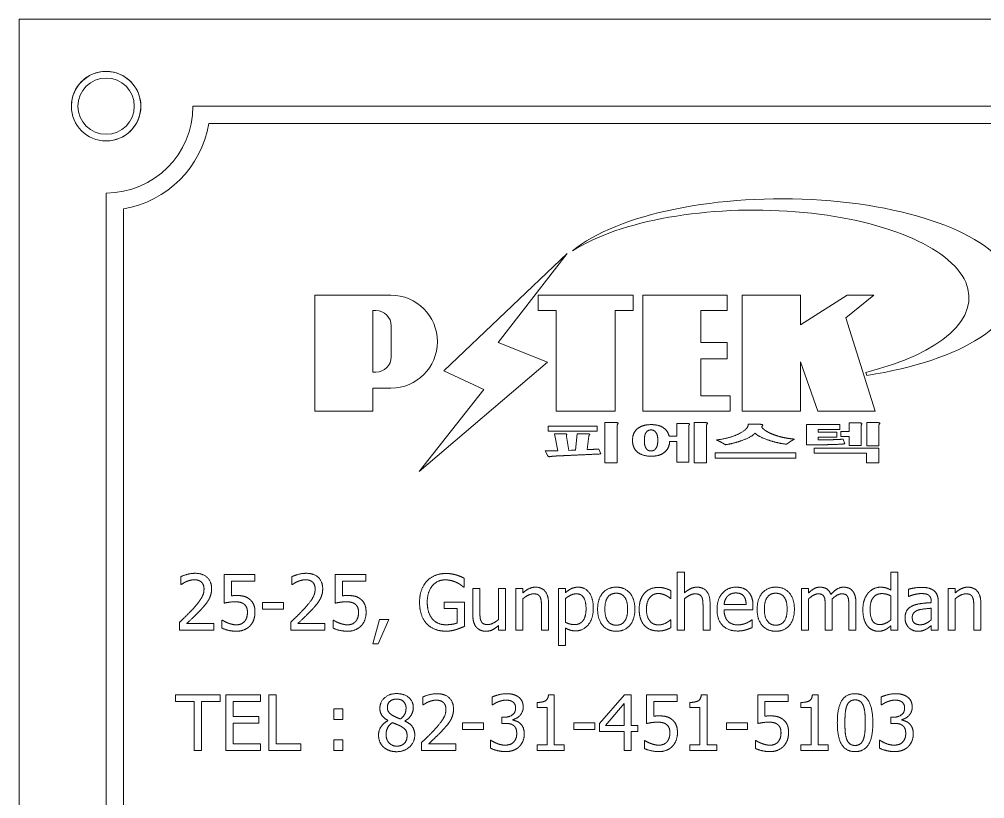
# Model space of a CAD drawing. Header units: millimetres. Extents: x 0 to 10092, y 0 to 7128.
# Drawn here: x 3908.1 to 3963.7, y 2641.3 to 2686.2 of the extents above; entities that cross this region are included whole.
import ezdxf

# ---------------------------------------------------------------- set-up
doc = ezdxf.new("R2010")
doc.units = ezdxf.units.MM
doc.header["$LTSCALE"] = 12
doc.layers.add('가시적인 것(ISO)', color=3, linetype='Continuous', lineweight=5, true_color=0x00ff00)
doc.layers.add('가시적인 좁은 것(ISO)', color=3, linetype='Continuous', lineweight=5, true_color=0x00ff00)

msp = doc.modelspace()

# ---------------------------------------------------------------- linework, layer by layer
at = {"layer": '가시적인 것(ISO)'}
for p, q in [((3908.142, 2686.209), (4058.142, 2686.209)), ((3908.142, 2591.209), (3908.142, 2686.209)), ((4048.142, 2681.209), (3918.142, 2681.209)), ((3919.058, 2680.209), (4047.225, 2680.209)), ((3913.142, 2676.209), (3913.142, 2601.209)), ((3914.142, 2602.125), (3914.142, 2675.293)), ((3939.699, 2672.729), (3932.584, 2665.977)), ((3935.724, 2667.596), (3939.699, 2672.729)), ((3925.168, 2670.328), (3925.168, 2663.643)), ((3929.545, 2670.328), (3925.168, 2670.328)), ((3938.034, 2670.328), (3938.034, 2669.442)), ((3943.495, 2670.328), (3938.034, 2670.328)), ((3943.495, 2669.442), (3943.495, 2670.328)), ((3944.059, 2670.328), (3944.059, 2663.643)), ((3948.916, 2670.328), (3944.059, 2670.328)), ((3948.916, 2669.442), (3948.916, 2670.328)), ((3949.774, 2670.328), (3949.774, 2663.643)), ((3953.136, 2670.328), (3949.774, 2670.328)), ((3953.136, 2668.613), (3953.136, 2670.328)), ((3955.824, 2670.328), (3953.136, 2668.613)), ((3955.748, 2669.033), (3957.361, 2670.328)), ((3957.361, 2670.328), (3955.824, 2670.328)), ((3928.511, 2665.898), (3928.511, 2669.442)), ((3928.511, 2669.442), (3928.68, 2669.442)), ((3938.034, 2669.442), (3939.065, 2669.442)), ((3939.065, 2669.442), (3939.065, 2663.643)), ((3942.464, 2669.442), (3943.495, 2669.442)), ((3942.464, 2663.643), (3942.464, 2669.442)), ((3947.401, 2669.442), (3948.916, 2669.442)), ((3947.401, 2667.604), (3947.401, 2669.442)), ((3957.426, 2663.643), (3955.748, 2669.033)), ((3929.566, 2668.556), (3929.566, 2666.784)), ((3938.567, 2666.467), (3935.724, 2667.596)), ((3948.916, 2667.604), (3947.401, 2667.604)), ((3948.916, 2666.663), (3948.916, 2667.604)), ((3931.163, 2660.182), (3938.567, 2666.467)), ((3947.401, 2666.663), (3948.916, 2666.663)), ((3947.401, 2664.529), (3947.401, 2666.663)), ((3953.136, 2666.484), (3954.141, 2663.643)), ((3953.136, 2663.643), (3953.136, 2666.484)), ((3928.68, 2665.898), (3928.511, 2665.898)), ((3932.584, 2665.977), (3934.902, 2664.903)), ((3956.896, 2665.885), (3956.951, 2665.707)), ((3928.511, 2663.643), (3928.511, 2664.972)), ((3928.511, 2664.972), (3929.545, 2664.972)), ((3934.902, 2664.903), (3931.163, 2660.182)), ((3949.093, 2664.529), (3947.401, 2664.529)), ((3949.093, 2663.643), (3949.093, 2664.529)), ((3925.168, 2663.643), (3928.511, 2663.643)), ((3939.065, 2663.643), (3942.464, 2663.643)), ((3944.059, 2663.643), (3949.093, 2663.643)), ((3949.774, 2663.643), (3953.136, 2663.643)), ((3954.141, 2663.643), (3957.426, 2663.643)), ((3941.417, 2662.796), (3938.601, 2662.796)), ((3938.601, 2662.796), (3938.601, 2662.5)), ((3941.417, 2662.5), (3941.417, 2662.796)), ((3941.863, 2662.995), (3941.863, 2660.668)), ((3942.295, 2662.995), (3941.863, 2662.995)), ((3942.581, 2660.668), (3942.581, 2662.832)), ((3946.012, 2662.946), (3946.012, 2662.207)), ((3946.41, 2662.946), (3946.012, 2662.946)), ((3946.7, 2660.707), (3946.7, 2662.801)), ((3947.02, 2662.995), (3947.02, 2660.668)), ((3947.461, 2662.995), (3947.02, 2662.995)), ((3947.723, 2660.668), (3947.723, 2662.825)), ((3950.641, 2662.9), (3950.127, 2662.9)), ((3955.391, 2662.876), (3953.472, 2662.876)), ((3953.472, 2662.876), (3953.472, 2661.715)), ((3955.391, 2662.595), (3955.391, 2662.876)), ((3955.939, 2662.978), (3955.939, 2662.486)), ((3956.341, 2662.978), (3955.939, 2662.978)), ((3956.632, 2661.683), (3956.632, 2662.813)), ((3956.947, 2662.995), (3956.947, 2661.662)), ((3957.388, 2662.995), (3956.947, 2662.995)), ((3957.65, 2661.662), (3957.65, 2662.825)), ((3938.601, 2662.5), (3941.417, 2662.5)), ((3938.965, 2662.347), (3939.164, 2661.373)), ((3939.42, 2662.347), (3938.965, 2662.347)), ((3940.278, 2662.347), (3940.177, 2661.405)), ((3940.7, 2662.347), (3940.278, 2662.347)), ((3954.15, 2662.595), (3955.391, 2662.595)), ((3954.15, 2662.444), (3954.15, 2662.595)), ((3955.236, 2662.444), (3954.15, 2662.444)), ((3955.236, 2662.163), (3955.236, 2662.444)), ((3955.459, 2662.486), (3955.459, 2662.183)), ((3955.939, 2662.486), (3955.459, 2662.486)), ((3939.794, 2661.388), (3939.658, 2662.195)), ((3940.85, 2661.436), (3940.942, 2662.219)), ((3946.012, 2662.207), (3945.566, 2662.207)), ((3945.6, 2661.909), (3946.012, 2661.909)), ((3946.012, 2661.909), (3946.012, 2660.707)), ((3953.472, 2661.715), (3954.087, 2661.715)), ((3954.15, 2662.163), (3955.236, 2662.163)), ((3954.15, 2661.999), (3954.15, 2662.163)), ((3954.422, 2661.999), (3954.15, 2661.999)), ((3955.459, 2662.183), (3955.939, 2662.183)), ((3955.692, 2661.768), (3955.585, 2662.037)), ((3955.939, 2662.183), (3955.939, 2661.683)), ((3955.939, 2661.683), (3956.632, 2661.683)), ((3938.432, 2661.359), (3938.562, 2661.109)), ((3939.949, 2661.397), (3939.794, 2661.388)), ((3940.177, 2661.405), (3939.949, 2661.397)), ((3941.044, 2661.446), (3940.85, 2661.436)), ((3941.626, 2661.189), (3941.529, 2661.47)), ((3952.871, 2661.252), (3948.218, 2661.252)), ((3948.218, 2661.252), (3948.218, 2660.949)), ((3952.871, 2660.949), (3952.871, 2661.252)), ((3957.65, 2661.528), (3953.913, 2661.528)), ((3953.913, 2661.528), (3953.913, 2661.225)), ((3953.913, 2661.225), (3956.932, 2661.225)), ((3956.932, 2661.225), (3956.932, 2660.668)), ((3956.947, 2661.662), (3957.65, 2661.662)), ((3957.65, 2660.668), (3957.65, 2661.528)), ((3941.863, 2660.668), (3942.581, 2660.668)), ((3946.012, 2660.707), (3946.7, 2660.707)), ((3947.02, 2660.668), (3947.723, 2660.668)), ((3948.218, 2660.949), (3952.871, 2660.949)), ((3956.932, 2660.668), (3957.65, 2660.668)), ((3917.442, 2653.668), (3917.442, 2654.124)), ((3919.942, 2652.599), (3919.942, 2654.249)), ((3919.942, 2654.249), (3921.698, 2654.249)), ((3921.698, 2654.249), (3921.698, 2653.873)), ((3923.842, 2653.668), (3923.842, 2654.124)), ((3926.342, 2652.599), (3926.342, 2654.249)), ((3926.342, 2654.249), (3928.098, 2654.249)), ((3928.098, 2654.249), (3928.098, 2653.873)), ((3933.766, 2654.031), (3933.766, 2653.517)), ((3946.04, 2651.049), (3946.04, 2654.391)), ((3946.04, 2654.391), (3946.445, 2654.391)), ((3946.445, 2654.391), (3946.445, 2653.183)), ((3958.334, 2653.354), (3958.334, 2654.391)), ((3958.334, 2654.391), (3958.739, 2654.391)), ((3958.739, 2654.391), (3958.739, 2651.049)), ((3917.466, 2653.668), (3917.442, 2653.668)), ((3921.698, 2653.873), (3920.354, 2653.873)), ((3920.354, 2653.873), (3920.354, 2653.02)), ((3923.866, 2653.668), (3923.842, 2653.668)), ((3928.098, 2653.873), (3926.754, 2653.873)), ((3926.754, 2653.873), (3926.754, 2653.02)), ((3933.766, 2653.517), (3933.73, 2653.517)), ((3934.264, 2651.891), (3934.264, 2653.45)), ((3934.264, 2653.45), (3934.669, 2653.45)), ((3934.669, 2653.45), (3934.669, 2652.081)), ((3935.745, 2651.656), (3935.745, 2653.45)), ((3935.745, 2653.45), (3936.15, 2653.45)), ((3936.15, 2653.45), (3936.15, 2651.049)), ((3936.736, 2651.049), (3936.736, 2653.45)), ((3936.736, 2653.45), (3937.14, 2653.45)), ((3937.14, 2653.45), (3937.14, 2653.183)), ((3939.189, 2653.45), (3939.593, 2653.45)), ((3939.189, 2650.164), (3939.189, 2653.45)), ((3939.593, 2653.45), (3939.593, 2653.198)), ((3953.197, 2651.049), (3953.197, 2653.45)), ((3953.197, 2653.45), (3953.602, 2653.45)), ((3953.602, 2653.45), (3953.602, 2653.185)), ((3959.348, 2652.986), (3959.348, 2653.398)), ((3961.636, 2651.049), (3961.636, 2653.45)), ((3961.636, 2653.45), (3962.04, 2653.45)), ((3962.04, 2653.45), (3962.04, 2653.183)), ((3937.14, 2652.843), (3937.14, 2651.049)), ((3939.593, 2652.861), (3939.593, 2651.497)), ((3945.672, 2652.867), (3945.648, 2652.867)), ((3945.672, 2653.32), (3945.672, 2652.867)), ((3946.445, 2652.843), (3946.445, 2651.049)), ((3953.602, 2652.843), (3953.602, 2651.049)), ((3958.334, 2651.632), (3958.334, 2653.02)), ((3959.372, 2652.986), (3959.348, 2652.986)), ((3962.04, 2652.843), (3962.04, 2651.049)), ((3922.139, 2652.255), (3922.139, 2652.644)), ((3922.139, 2652.644), (3923.35, 2652.644)), ((3923.35, 2652.255), (3922.139, 2652.255)), ((3923.35, 2652.644), (3923.35, 2652.255)), ((3932.618, 2652.286), (3932.618, 2652.659)), ((3932.618, 2652.659), (3933.779, 2652.659)), ((3933.359, 2652.286), (3932.618, 2652.286)), ((3933.359, 2651.458), (3933.359, 2652.286)), ((3933.779, 2652.659), (3933.779, 2651.261)), ((3938.216, 2651.049), (3938.216, 2652.418)), ((3938.621, 2652.607), (3938.621, 2651.049)), ((3947.521, 2651.049), (3947.521, 2652.418)), ((3947.925, 2652.607), (3947.925, 2651.049)), ((3948.737, 2652.516), (3950.005, 2652.516)), ((3950.399, 2652.428), (3950.399, 2652.208)), ((3954.559, 2651.049), (3954.559, 2652.439)), ((3954.963, 2652.631), (3954.963, 2651.049)), ((3955.92, 2651.049), (3955.92, 2652.439)), ((3956.325, 2652.631), (3956.325, 2651.049)), ((3960.663, 2652.628), (3960.663, 2652.706)), ((3960.663, 2651.64), (3960.663, 2652.306)), ((3961.068, 2652.69), (3961.068, 2651.049)), ((3963.116, 2651.049), (3963.116, 2652.418)), ((3963.521, 2652.607), (3963.521, 2651.049)), ((3928.502, 2650.253), (3928.881, 2651.661)), ((3929.418, 2651.661), (3928.816, 2650.253)), ((3928.881, 2651.661), (3929.418, 2651.661)), ((3950.399, 2652.208), (3948.737, 2652.208)), ((3917.375, 2651.049), (3917.375, 2651.503)), ((3917.777, 2651.42), (3919.348, 2651.42)), ((3919.348, 2651.42), (3919.348, 2651.049)), ((3919.81, 2651.163), (3919.81, 2651.617)), ((3919.81, 2651.617), (3919.841, 2651.617)), ((3923.775, 2651.049), (3923.775, 2651.503)), ((3924.177, 2651.42), (3925.748, 2651.42)), ((3925.748, 2651.42), (3925.748, 2651.049)), ((3926.21, 2651.163), (3926.21, 2651.617)), ((3926.21, 2651.617), (3926.241, 2651.617)), ((3935.745, 2651.049), (3935.745, 2651.313)), ((3939.593, 2651.171), (3939.593, 2650.164)), ((3945.648, 2651.637), (3945.672, 2651.637)), ((3945.672, 2651.637), (3945.672, 2651.184)), ((3950.332, 2651.637), (3950.355, 2651.637)), ((3950.355, 2651.637), (3950.355, 2651.197)), ((3958.334, 2651.049), (3958.334, 2651.292)), ((3960.663, 2651.049), (3960.663, 2651.303)), ((3919.348, 2651.049), (3917.375, 2651.049)), ((3925.748, 2651.049), (3923.775, 2651.049)), ((3936.15, 2651.049), (3935.745, 2651.049)), ((3937.14, 2651.049), (3936.736, 2651.049)), ((3938.621, 2651.049), (3938.216, 2651.049)), ((3946.445, 2651.049), (3946.04, 2651.049)), ((3947.925, 2651.049), (3947.521, 2651.049)), ((3953.602, 2651.049), (3953.197, 2651.049)), ((3954.963, 2651.049), (3954.559, 2651.049)), ((3956.325, 2651.049), (3955.92, 2651.049)), ((3958.739, 2651.049), (3958.334, 2651.049)), ((3961.068, 2651.049), (3960.663, 2651.049)), ((3962.04, 2651.049), (3961.636, 2651.049)), ((3963.521, 2651.049), (3963.116, 2651.049)), ((3928.816, 2650.253), (3928.502, 2650.253)), ((3939.593, 2650.164), (3939.189, 2650.164)), ((3917.139, 2646.94), (3917.139, 2647.319)), ((3917.139, 2647.319), (3919.711, 2647.319)), ((3919.711, 2647.319), (3919.711, 2646.94)), ((3920.036, 2644.119), (3920.036, 2647.319)), ((3920.036, 2647.319), (3922.037, 2647.319)), ((3922.037, 2647.319), (3922.037, 2646.94)), ((3922.504, 2644.119), (3922.504, 2647.319)), ((3922.504, 2647.319), (3922.93, 2647.319)), ((3922.93, 2647.319), (3922.93, 2644.497)), ((3938.621, 2647.329), (3938.953, 2647.329)), ((3938.953, 2647.329), (3938.953, 2644.445)), ((3941.559, 2645.669), (3942.99, 2647.319)), ((3942.99, 2647.319), (3943.385, 2647.319)), ((3943.385, 2647.319), (3943.385, 2645.563)), ((3944.274, 2645.669), (3944.274, 2647.319)), ((3944.274, 2647.319), (3946.03, 2647.319)), ((3946.03, 2647.319), (3946.03, 2646.943)), ((3947.422, 2647.329), (3947.754, 2647.329)), ((3947.754, 2647.329), (3947.754, 2644.445)), ((3950.674, 2645.669), (3950.674, 2647.319)), ((3950.674, 2647.319), (3952.43, 2647.319)), ((3952.43, 2647.319), (3952.43, 2646.943)), ((3953.822, 2647.329), (3954.154, 2647.329)), ((3954.154, 2647.329), (3954.154, 2644.445)), ((3918.213, 2646.94), (3917.139, 2646.94)), ((3918.213, 2644.119), (3918.213, 2646.94)), ((3919.711, 2646.94), (3918.638, 2646.94)), ((3918.638, 2646.94), (3918.638, 2644.119)), ((3922.037, 2646.94), (3920.461, 2646.94)), ((3920.461, 2646.94), (3920.461, 2646.064)), ((3931.376, 2646.738), (3931.376, 2647.194)), ((3931.399, 2646.738), (3931.376, 2646.738)), ((3935.369, 2646.735), (3935.369, 2647.189)), ((3935.395, 2646.735), (3935.369, 2646.735)), ((3937.96, 2646.59), (3937.96, 2646.883)), ((3942.972, 2646.813), (3941.896, 2645.563)), ((3942.972, 2645.563), (3942.972, 2646.813)), ((3946.03, 2646.943), (3944.686, 2646.943)), ((3944.686, 2646.943), (3944.686, 2646.09)), ((3946.761, 2646.59), (3946.761, 2646.883)), ((3952.43, 2646.943), (3951.086, 2646.943)), ((3951.086, 2646.943), (3951.086, 2646.09)), ((3953.161, 2646.59), (3953.161, 2646.883)), ((3957.774, 2646.735), (3957.774, 2647.189)), ((3957.8, 2646.735), (3957.774, 2646.735)), ((3926.264, 2645.908), (3926.264, 2646.52)), ((3926.264, 2646.52), (3926.778, 2646.52)), ((3926.778, 2646.52), (3926.778, 2645.908)), ((3938.541, 2646.59), (3937.96, 2646.59)), ((3938.541, 2644.445), (3938.541, 2646.59)), ((3947.342, 2646.59), (3946.761, 2646.59)), ((3947.342, 2644.445), (3947.342, 2646.59)), ((3953.742, 2646.59), (3953.161, 2646.59)), ((3953.742, 2644.445), (3953.742, 2646.59)), ((3920.461, 2646.064), (3921.931, 2646.064)), ((3920.461, 2645.685), (3920.461, 2644.497)), ((3921.931, 2645.685), (3920.461, 2645.685)), ((3921.931, 2646.064), (3921.931, 2645.685)), ((3926.778, 2645.908), (3926.264, 2645.908)), ((3929.374, 2645.828), (3929.374, 2645.841)), ((3930.349, 2645.822), (3930.349, 2645.809)), ((3933.671, 2645.325), (3933.671, 2645.714)), ((3933.671, 2645.714), (3934.882, 2645.714)), ((3934.882, 2645.714), (3934.882, 2645.325)), ((3935.934, 2645.677), (3935.934, 2646.032)), ((3935.934, 2646.032), (3936.077, 2646.032)), ((3936.116, 2645.677), (3935.934, 2645.677)), ((3936.572, 2645.898), (3936.572, 2645.867)), ((3940.071, 2645.325), (3940.071, 2645.714)), ((3940.071, 2645.714), (3941.282, 2645.714)), ((3941.282, 2645.714), (3941.282, 2645.325)), ((3941.559, 2645.218), (3941.559, 2645.669)), ((3941.896, 2645.563), (3942.972, 2645.563)), ((3943.385, 2645.563), (3943.766, 2645.563)), ((3943.766, 2645.563), (3943.766, 2645.218)), ((3948.872, 2645.325), (3948.872, 2645.714)), ((3948.872, 2645.714), (3950.083, 2645.714)), ((3950.083, 2645.714), (3950.083, 2645.325)), ((3958.34, 2645.677), (3958.34, 2646.032)), ((3958.34, 2646.032), (3958.482, 2646.032)), ((3958.521, 2645.677), (3958.34, 2645.677)), ((3958.977, 2645.898), (3958.977, 2645.867)), ((3934.882, 2645.325), (3933.671, 2645.325)), ((3941.282, 2645.325), (3940.071, 2645.325)), ((3942.972, 2645.218), (3941.559, 2645.218)), ((3942.972, 2644.119), (3942.972, 2645.218)), ((3943.766, 2645.218), (3943.385, 2645.218)), ((3943.385, 2645.218), (3943.385, 2644.119)), ((3950.083, 2645.325), (3948.872, 2645.325)), ((3920.461, 2644.497), (3922.037, 2644.497)), ((3922.037, 2644.497), (3922.037, 2644.119)), ((3922.93, 2644.497), (3924.358, 2644.497)), ((3924.358, 2644.497), (3924.358, 2644.119)), ((3926.264, 2644.119), (3926.264, 2644.731)), ((3926.264, 2644.731), (3926.778, 2644.731)), ((3926.778, 2644.731), (3926.778, 2644.119)), ((3931.308, 2644.119), (3931.308, 2644.573)), ((3931.71, 2644.49), (3933.282, 2644.49)), ((3933.282, 2644.49), (3933.282, 2644.119)), ((3935.281, 2644.248), (3935.281, 2644.702)), ((3935.281, 2644.702), (3935.312, 2644.702)), ((3937.96, 2644.119), (3937.96, 2644.445)), ((3937.96, 2644.445), (3938.541, 2644.445)), ((3938.953, 2644.445), (3939.521, 2644.445)), ((3939.521, 2644.445), (3939.521, 2644.119)), ((3944.142, 2644.233), (3944.142, 2644.687)), ((3944.142, 2644.687), (3944.173, 2644.687)), ((3946.761, 2644.119), (3946.761, 2644.445)), ((3946.761, 2644.445), (3947.342, 2644.445)), ((3947.754, 2644.445), (3948.322, 2644.445)), ((3948.322, 2644.445), (3948.322, 2644.119)), ((3950.542, 2644.233), (3950.542, 2644.687)), ((3950.542, 2644.687), (3950.573, 2644.687)), ((3953.161, 2644.119), (3953.161, 2644.445)), ((3953.161, 2644.445), (3953.742, 2644.445)), ((3954.154, 2644.445), (3954.722, 2644.445)), ((3954.722, 2644.445), (3954.722, 2644.119)), ((3957.686, 2644.248), (3957.686, 2644.702)), ((3957.686, 2644.702), (3957.717, 2644.702)), ((3918.638, 2644.119), (3918.213, 2644.119)), ((3922.037, 2644.119), (3920.036, 2644.119)), ((3924.358, 2644.119), (3922.504, 2644.119)), ((3926.778, 2644.119), (3926.264, 2644.119)), ((3933.282, 2644.119), (3931.308, 2644.119)), ((3939.521, 2644.119), (3937.96, 2644.119)), ((3943.385, 2644.119), (3942.972, 2644.119)), ((3948.322, 2644.119), (3946.761, 2644.119)), ((3954.722, 2644.119), (3953.161, 2644.119))]:
    msp.add_line(p, q, dxfattribs=at)
for radius in [2.002, 1.621]:
    msp.add_circle((3913.142, 2681.209), radius, dxfattribs=at)
for centre, radius, start, end in [((3913.142, 2681.209), 5, 270, 0), ((3913.142, 2681.209), 6, 279.5941, 350.4059), ((3929.545, 2667.65), 2.678, 270, 90), ((3928.68, 2668.556), 0.886, 0, 90), ((3928.68, 2666.784), 0.886, 270, 0)]:
    msp.add_arc(centre, radius, start, end, dxfattribs=at)
for centre, major_axis, ratio, start_param, end_param in [((3952.052, 2670.607), (-13.36, 0), 0.39426, 1.946253, 5.837607), ((3950.464, 2670.189), (12.377, 0), 0.40699, 5.258849, 8.861799)]:
    msp.add_ellipse(centre, major_axis=major_axis, ratio=ratio, start_param=start_param, end_param=end_param, dxfattribs=at)
for points in [[(3942.615, 2662.982), (3942.561, 2662.995), (3942.295, 2662.995)], [(3942.581, 2662.832), (3942.581, 2662.861), (3942.595, 2662.89)], [(3942.595, 2662.89), (3942.6, 2662.905), (3942.619, 2662.932)], [(3942.619, 2662.932), (3942.653, 2662.973), (3942.615, 2662.982)], [(3944.534, 2662.876), (3944.01, 2662.876), (3943.724, 2662.624)], [(3945.242, 2662.694), (3944.97, 2662.876), (3944.534, 2662.876)], [(3946.725, 2662.929), (3946.667, 2662.946), (3946.41, 2662.946)], [(3946.7, 2662.801), (3946.7, 2662.82), (3946.71, 2662.842)], [(3946.71, 2662.842), (3946.715, 2662.852), (3946.73, 2662.873)], [(3946.73, 2662.873), (3946.764, 2662.917), (3946.725, 2662.929)], [(3947.762, 2662.98), (3947.709, 2662.995), (3947.461, 2662.995)], [(3947.723, 2662.825), (3947.723, 2662.852), (3947.733, 2662.878)], [(3947.733, 2662.878), (3947.743, 2662.895), (3947.762, 2662.922)], [(3947.762, 2662.922), (3947.796, 2662.968), (3947.762, 2662.98)], [(3950.127, 2662.9), (3950.127, 2662.621), (3949.58, 2662.347)], [(3950.942, 2662.871), (3950.883, 2662.9), (3950.641, 2662.9)], [(3950.898, 2662.767), (3951, 2662.842), (3950.942, 2662.871)], [(3956.651, 2662.961), (3956.598, 2662.978), (3956.341, 2662.978)], [(3956.632, 2662.813), (3956.632, 2662.837), (3956.642, 2662.864)], [(3956.642, 2662.864), (3956.646, 2662.876), (3956.661, 2662.902)], [(3956.661, 2662.902), (3956.695, 2662.949), (3956.651, 2662.961)], [(3957.689, 2662.98), (3957.635, 2662.995), (3957.388, 2662.995)], [(3957.65, 2662.825), (3957.65, 2662.852), (3957.659, 2662.878)], [(3957.659, 2662.878), (3957.669, 2662.895), (3957.689, 2662.922)], [(3957.689, 2662.922), (3957.722, 2662.968), (3957.689, 2662.98)], [(3939.663, 2662.335), (3939.619, 2662.347), (3939.42, 2662.347)], [(3939.658, 2662.195), (3939.648, 2662.221), (3939.653, 2662.248)], [(3939.653, 2662.248), (3939.658, 2662.263), (3939.672, 2662.289)], [(3939.672, 2662.289), (3939.692, 2662.326), (3939.663, 2662.335)], [(3940.981, 2662.331), (3940.933, 2662.347), (3940.7, 2662.347)], [(3940.942, 2662.219), (3940.942, 2662.236), (3940.952, 2662.253)], [(3940.952, 2662.253), (3940.962, 2662.263), (3940.976, 2662.282)], [(3940.976, 2662.282), (3941.015, 2662.321), (3940.981, 2662.331)], [(3943.724, 2662.624), (3943.458, 2662.381), (3943.458, 2661.972)], [(3944.141, 2661.972), (3944.141, 2662.268), (3944.238, 2662.42)], [(3944.238, 2662.42), (3944.34, 2662.57), (3944.529, 2662.57)], [(3944.529, 2662.57), (3944.713, 2662.57), (3944.81, 2662.42)], [(3944.81, 2662.42), (3944.917, 2662.268), (3944.917, 2661.972)], [(3945.566, 2662.207), (3945.498, 2662.517), (3945.242, 2662.694)], [(3949.58, 2662.347), (3949.027, 2662.071), (3948.29, 2661.996)], [(3949.846, 2661.994), (3950.374, 2662.197), (3950.515, 2662.389)], [(3950.515, 2662.389), (3950.69, 2662.197), (3951.223, 2662.006)], [(3951.029, 2662.597), (3950.898, 2662.701), (3950.898, 2662.767)], [(3951.407, 2662.374), (3951.169, 2662.483), (3951.029, 2662.597)], [(3952.003, 2662.168), (3951.678, 2662.253), (3951.407, 2662.374)], [(3943.458, 2661.972), (3943.458, 2661.55), (3943.724, 2661.31)], [(3944.238, 2661.511), (3944.141, 2661.666), (3944.141, 2661.972)], [(3944.917, 2661.972), (3944.917, 2661.669), (3944.81, 2661.511)], [(3945.309, 2661.291), (3945.576, 2661.514), (3945.6, 2661.909)], [(3948.29, 2661.996), (3948.431, 2661.935), (3948.567, 2661.86)], [(3948.567, 2661.86), (3948.702, 2661.788), (3948.809, 2661.717)], [(3948.809, 2661.717), (3949.337, 2661.8), (3949.846, 2661.994)], [(3951.223, 2662.006), (3951.761, 2661.817), (3952.328, 2661.746)], [(3952.793, 2662.04), (3952.381, 2662.074), (3952.003, 2662.168)], [(3952.328, 2661.746), (3952.439, 2661.829), (3952.556, 2661.904)], [(3952.556, 2661.904), (3952.686, 2661.989), (3952.793, 2662.04)], [(3954.087, 2661.715), (3954.519, 2661.715), (3954.882, 2661.727)], [(3954.984, 2662.008), (3954.717, 2661.999), (3954.422, 2661.999)], [(3954.882, 2661.727), (3955.352, 2661.739), (3955.692, 2661.768)], [(3955.585, 2662.037), (3955.28, 2662.018), (3954.984, 2662.008)], [(3938.79, 2661.364), (3938.582, 2661.359), (3938.432, 2661.359)], [(3939.164, 2661.373), (3938.931, 2661.368), (3938.79, 2661.364)], [(3939.081, 2661.07), (3939.58, 2661.092), (3940.259, 2661.124)], [(3940.259, 2661.124), (3940.908, 2661.153), (3941.626, 2661.189)], [(3941.306, 2661.458), (3941.223, 2661.453), (3941.044, 2661.446)], [(3941.529, 2661.47), (3941.446, 2661.465), (3941.306, 2661.458)], [(3943.724, 2661.31), (3944.01, 2661.056), (3944.534, 2661.056)], [(3944.529, 2661.359), (3944.34, 2661.359), (3944.238, 2661.511)], [(3944.81, 2661.511), (3944.713, 2661.359), (3944.529, 2661.359)], [(3944.534, 2661.056), (3945.028, 2661.056), (3945.309, 2661.291)], [(3938.562, 2661.109), (3938.601, 2661.044), (3938.63, 2661.034)], [(3938.63, 2661.034), (3938.659, 2661.024), (3938.747, 2661.039)], [(3938.747, 2661.039), (3938.824, 2661.051), (3938.878, 2661.058)], [(3938.878, 2661.058), (3938.974, 2661.068), (3939.081, 2661.07)], [(3917.442, 2654.124), (3917.575, 2654.189), (3918.049, 2654.316), (3918.262, 2654.316)], [(3918.231, 2653.945), (3918.117, 2653.945), (3917.883, 2653.888), (3917.777, 2653.844)], [(3918.622, 2653.816), (3918.547, 2653.88), (3918.35, 2653.945), (3918.231, 2653.945)], [(3918.262, 2654.316), (3918.71, 2654.316), (3919.216, 2653.842), (3919.216, 2653.437)], [(3923.842, 2654.124), (3923.975, 2654.189), (3924.449, 2654.316), (3924.662, 2654.316)], [(3924.631, 2653.945), (3924.517, 2653.945), (3924.283, 2653.888), (3924.177, 2653.844)], [(3925.022, 2653.816), (3924.947, 2653.88), (3924.75, 2653.945), (3924.631, 2653.945)], [(3924.662, 2654.316), (3925.11, 2654.316), (3925.616, 2653.842), (3925.616, 2653.437)], [(3931.614, 2653.867), (3931.809, 2654.078), (3932.379, 2654.306), (3932.719, 2654.306)], [(3932.67, 2653.938), (3932.208, 2653.938), (3931.637, 2653.243), (3931.637, 2652.664)], [(3933.326, 2653.787), (3933.196, 2653.852), (3932.861, 2653.938), (3932.67, 2653.938)], [(3932.719, 2654.306), (3932.882, 2654.306), (3933.178, 2654.259), (3933.313, 2654.218)], [(3933.313, 2654.218), (3933.422, 2654.186), (3933.686, 2654.072), (3933.766, 2654.031)], [(3917.777, 2653.844), (3917.686, 2653.808), (3917.518, 2653.704), (3917.466, 2653.668)], [(3918.148, 2652.273), (3918.513, 2652.675), (3918.78, 2653.157), (3918.78, 2653.414)], [(3918.78, 2653.414), (3918.78, 2653.549), (3918.697, 2653.751), (3918.622, 2653.816)], [(3919.216, 2653.437), (3919.216, 2653.248), (3919.128, 2652.931), (3919.05, 2652.797)], [(3924.177, 2653.844), (3924.086, 2653.808), (3923.918, 2653.704), (3923.866, 2653.668)], [(3924.548, 2652.273), (3924.913, 2652.675), (3925.18, 2653.157), (3925.18, 2653.414)], [(3925.18, 2653.414), (3925.18, 2653.549), (3925.097, 2653.751), (3925.022, 2653.816)], [(3925.616, 2653.437), (3925.616, 2653.248), (3925.528, 2652.931), (3925.45, 2652.797)], [(3931.194, 2652.651), (3931.194, 2653.038), (3931.412, 2653.65), (3931.614, 2653.867)], [(3933.73, 2653.517), (3933.65, 2653.587), (3933.481, 2653.715), (3933.326, 2653.787)], [(3937.14, 2653.183), (3937.322, 2653.346), (3937.672, 2653.517), (3937.869, 2653.517)], [(3937.869, 2653.517), (3938.222, 2653.517), (3938.621, 2653.051), (3938.621, 2652.607)], [(3939.593, 2653.198), (3939.744, 2653.336), (3940.112, 2653.517), (3940.327, 2653.517)], [(3940.327, 2653.517), (3940.74, 2653.517), (3941.201, 2652.864), (3941.201, 2652.314)], [(3941.45, 2652.249), (3941.45, 2652.851), (3942.041, 2653.517), (3942.524, 2653.517)], [(3942.524, 2653.517), (3943.011, 2653.517), (3943.595, 2652.854), (3943.595, 2652.249)], [(3944.155, 2653.178), (3944.297, 2653.336), (3944.72, 2653.504), (3944.964, 2653.504)], [(3944.964, 2653.504), (3945.161, 2653.504), (3945.529, 2653.393), (3945.672, 2653.32)], [(3946.445, 2653.183), (3946.626, 2653.346), (3946.976, 2653.517), (3947.173, 2653.517)], [(3947.173, 2653.517), (3947.526, 2653.517), (3947.925, 2653.051), (3947.925, 2652.607)], [(3948.327, 2652.236), (3948.327, 2652.822), (3948.942, 2653.517), (3949.437, 2653.517)], [(3949.437, 2653.517), (3949.66, 2653.517), (3950.005, 2653.388), (3950.132, 2653.25)], [(3950.638, 2652.249), (3950.638, 2652.851), (3951.229, 2653.517), (3951.711, 2653.517)], [(3951.711, 2653.517), (3952.199, 2653.517), (3952.782, 2652.854), (3952.782, 2652.249)], [(3953.602, 2653.185), (3953.76, 2653.344), (3954.071, 2653.517), (3954.258, 2653.517)], [(3954.258, 2653.517), (3954.471, 2653.517), (3954.8, 2653.323), (3954.885, 2653.103)], [(3954.885, 2653.103), (3955.07, 2653.307), (3955.417, 2653.517), (3955.619, 2653.517)], [(3955.619, 2653.517), (3955.775, 2653.517), (3956.029, 2653.421), (3956.122, 2653.313)], [(3957.033, 2653.183), (3957.165, 2653.338), (3957.536, 2653.517), (3957.741, 2653.517)], [(3957.741, 2653.517), (3957.919, 2653.517), (3958.187, 2653.437), (3958.334, 2653.354)], [(3959.348, 2653.398), (3959.46, 2653.429), (3959.877, 2653.507), (3960.082, 2653.507)], [(3960.082, 2653.507), (3960.331, 2653.507), (3960.671, 2653.429), (3960.806, 2653.328)], [(3960.806, 2653.328), (3960.938, 2653.23), (3961.068, 2652.916), (3961.068, 2652.69)], [(3962.04, 2653.183), (3962.222, 2653.346), (3962.572, 2653.517), (3962.769, 2653.517)], [(3962.769, 2653.517), (3963.121, 2653.517), (3963.521, 2653.051), (3963.521, 2652.607)], [(3919.05, 2652.797), (3918.972, 2652.656), (3918.747, 2652.382), (3918.622, 2652.249)], [(3920.354, 2653.02), (3920.432, 2653.03), (3920.583, 2653.038), (3920.645, 2653.038)], [(3920.645, 2653.038), (3920.891, 2653.038), (3921.231, 2652.957), (3921.387, 2652.838)], [(3921.387, 2652.838), (3921.545, 2652.719), (3921.716, 2652.356), (3921.716, 2652.065)], [(3925.45, 2652.797), (3925.372, 2652.656), (3925.147, 2652.382), (3925.022, 2652.249)], [(3926.754, 2653.02), (3926.832, 2653.03), (3926.983, 2653.038), (3927.045, 2653.038)], [(3927.045, 2653.038), (3927.291, 2653.038), (3927.631, 2652.957), (3927.787, 2652.838)], [(3927.787, 2652.838), (3927.945, 2652.719), (3928.116, 2652.356), (3928.116, 2652.065)], [(3937.763, 2653.134), (3937.612, 2653.134), (3937.293, 2652.973), (3937.14, 2652.843)], [(3938.139, 2652.955), (3938.089, 2653.045), (3937.913, 2653.134), (3937.763, 2653.134)], [(3938.216, 2652.418), (3938.216, 2652.584), (3938.185, 2652.869), (3938.139, 2652.955)], [(3940.229, 2653.134), (3940.058, 2653.134), (3939.736, 2652.981), (3939.593, 2652.861)], [(3940.784, 2652.267), (3940.784, 2652.68), (3940.522, 2653.134), (3940.229, 2653.134)], [(3942.524, 2653.17), (3942.21, 2653.17), (3941.868, 2652.716), (3941.868, 2652.249)], [(3943.177, 2652.249), (3943.177, 2652.716), (3942.837, 2653.17), (3942.524, 2653.17)], [(3943.844, 2652.244), (3943.844, 2652.561), (3944.012, 2653.022), (3944.155, 2653.178)], [(3944.956, 2653.152), (3944.642, 2653.152), (3944.261, 2652.677), (3944.261, 2652.244)], [(3945.374, 2653.045), (3945.288, 2653.087), (3945.06, 2653.152), (3944.956, 2653.152)], [(3945.648, 2652.867), (3945.604, 2652.903), (3945.47, 2652.996), (3945.374, 2653.045)], [(3947.067, 2653.134), (3946.917, 2653.134), (3946.598, 2652.973), (3946.445, 2652.843)], [(3947.443, 2652.955), (3947.394, 2653.045), (3947.217, 2653.134), (3947.067, 2653.134)], [(3947.521, 2652.418), (3947.521, 2652.584), (3947.49, 2652.869), (3947.443, 2652.955)], [(3948.934, 2652.996), (3948.843, 2652.9), (3948.75, 2652.669), (3948.737, 2652.516)], [(3949.414, 2653.185), (3949.253, 2653.185), (3949.027, 2653.09), (3948.934, 2652.996)], [(3949.868, 2652.999), (3949.798, 2653.09), (3949.577, 2653.185), (3949.414, 2653.185)], [(3950.005, 2652.516), (3950, 2652.68), (3949.932, 2652.918), (3949.868, 2652.999)], [(3950.132, 2653.25), (3950.262, 2653.113), (3950.399, 2652.716), (3950.399, 2652.428)], [(3951.711, 2653.17), (3951.398, 2653.17), (3951.055, 2652.716), (3951.055, 2652.249)], [(3952.365, 2652.249), (3952.365, 2652.716), (3952.025, 2653.17), (3951.711, 2653.17)], [(3954.154, 2653.134), (3954.024, 2653.134), (3953.737, 2652.97), (3953.602, 2652.843)], [(3954.491, 2652.965), (3954.45, 2653.051), (3954.292, 2653.134), (3954.154, 2653.134)], [(3954.559, 2652.439), (3954.559, 2652.605), (3954.533, 2652.887), (3954.491, 2652.965)], [(3955.516, 2653.134), (3955.391, 2653.134), (3955.106, 2652.981), (3954.955, 2652.835)], [(3954.955, 2652.835), (3954.958, 2652.799), (3954.963, 2652.698), (3954.963, 2652.631)], [(3955.853, 2652.965), (3955.811, 2653.051), (3955.653, 2653.134), (3955.516, 2653.134)], [(3955.92, 2652.439), (3955.92, 2652.605), (3955.894, 2652.887), (3955.853, 2652.965)], [(3956.122, 2653.313), (3956.218, 2653.204), (3956.325, 2652.877), (3956.325, 2652.631)], [(3956.727, 2652.231), (3956.727, 2652.548), (3956.89, 2653.009), (3957.033, 2653.183)], [(3957.808, 2653.147), (3957.497, 2653.147), (3957.144, 2652.68), (3957.144, 2652.239)], [(3958.334, 2653.02), (3958.184, 2653.092), (3957.945, 2653.147), (3957.808, 2653.147)], [(3960.08, 2653.149), (3959.94, 2653.149), (3959.561, 2653.066), (3959.372, 2652.986)], [(3960.5, 2653.069), (3960.422, 2653.118), (3960.199, 2653.149), (3960.08, 2653.149)], [(3960.663, 2652.706), (3960.663, 2652.846), (3960.577, 2653.02), (3960.5, 2653.069)], [(3962.662, 2653.134), (3962.512, 2653.134), (3962.193, 2652.973), (3962.04, 2652.843)], [(3963.038, 2652.955), (3962.989, 2653.045), (3962.813, 2653.134), (3962.662, 2653.134)], [(3963.116, 2652.418), (3963.116, 2652.584), (3963.085, 2652.869), (3963.038, 2652.955)], [(3917.375, 2651.503), (3917.588, 2651.702), (3917.966, 2652.073), (3918.148, 2652.273)], [(3918.622, 2652.249), (3918.42, 2652.029), (3917.925, 2651.557), (3917.777, 2651.42)], [(3920.575, 2652.677), (3920.399, 2652.677), (3920.048, 2652.623), (3919.942, 2652.599)], [(3921.099, 2652.529), (3921.008, 2652.61), (3920.738, 2652.677), (3920.575, 2652.677)], [(3921.28, 2652.068), (3921.28, 2652.239), (3921.187, 2652.457), (3921.099, 2652.529)], [(3923.775, 2651.503), (3923.988, 2651.702), (3924.366, 2652.073), (3924.548, 2652.273)], [(3925.022, 2652.249), (3924.82, 2652.029), (3924.325, 2651.557), (3924.177, 2651.42)], [(3926.975, 2652.677), (3926.799, 2652.677), (3926.448, 2652.623), (3926.342, 2652.599)], [(3927.499, 2652.529), (3927.408, 2652.61), (3927.138, 2652.677), (3926.975, 2652.677)], [(3927.68, 2652.068), (3927.68, 2652.239), (3927.587, 2652.457), (3927.499, 2652.529)], [(3931.612, 2651.404), (3931.409, 2651.617), (3931.194, 2652.244), (3931.194, 2652.651)], [(3931.637, 2652.664), (3931.637, 2652.343), (3931.788, 2651.86), (3931.93, 2651.694)], [(3940.122, 2651.365), (3940.436, 2651.365), (3940.784, 2651.827), (3940.784, 2652.267)], [(3941.201, 2652.314), (3941.201, 2651.713), (3940.628, 2651.002), (3940.19, 2651.002)], [(3942.524, 2650.981), (3942.023, 2650.981), (3941.45, 2651.663), (3941.45, 2652.249)], [(3941.868, 2652.249), (3941.868, 2651.796), (3942.21, 2651.329), (3942.524, 2651.329)], [(3943.595, 2652.249), (3943.595, 2651.643), (3943.011, 2650.981), (3942.524, 2650.981)], [(3942.524, 2651.329), (3942.835, 2651.329), (3943.177, 2651.788), (3943.177, 2652.249)], [(3944.155, 2651.303), (3944.007, 2651.456), (3943.844, 2651.928), (3943.844, 2652.244)], [(3944.261, 2652.244), (3944.261, 2651.821), (3944.629, 2651.347), (3944.956, 2651.347)], [(3949.536, 2650.994), (3948.96, 2650.994), (3948.327, 2651.64), (3948.327, 2652.236)], [(3951.711, 2650.981), (3951.211, 2650.981), (3950.638, 2651.663), (3950.638, 2652.249)], [(3951.055, 2652.249), (3951.055, 2651.796), (3951.398, 2651.329), (3951.711, 2651.329)], [(3952.782, 2652.249), (3952.782, 2651.643), (3952.199, 2650.981), (3951.711, 2650.981)], [(3951.711, 2651.329), (3952.023, 2651.329), (3952.365, 2651.788), (3952.365, 2652.249)], [(3956.973, 2651.303), (3956.856, 2651.461), (3956.727, 2651.928), (3956.727, 2652.231)], [(3957.144, 2652.239), (3957.144, 2651.814), (3957.414, 2651.365), (3957.712, 2651.365)], [(3959.154, 2651.744), (3959.154, 2651.993), (3959.364, 2652.345), (3959.592, 2652.446)], [(3959.592, 2652.446), (3959.794, 2652.54), (3960.344, 2652.61), (3960.663, 2652.628)], [(3960.663, 2652.306), (3960.518, 2652.293), (3960.08, 2652.249), (3959.942, 2652.208)], [(3921.117, 2651.547), (3921.197, 2651.643), (3921.28, 2651.897), (3921.28, 2652.068)], [(3921.716, 2652.065), (3921.716, 2651.834), (3921.568, 2651.44), (3921.433, 2651.295)], [(3927.517, 2651.547), (3927.597, 2651.643), (3927.68, 2651.897), (3927.68, 2652.068)], [(3928.116, 2652.065), (3928.116, 2651.834), (3927.968, 2651.44), (3927.833, 2651.295)], [(3931.93, 2651.694), (3932.068, 2651.528), (3932.457, 2651.355), (3932.701, 2651.355)], [(3934.482, 2651.197), (3934.378, 2651.308), (3934.264, 2651.648), (3934.264, 2651.891)], [(3934.669, 2652.081), (3934.669, 2651.889), (3934.697, 2651.637), (3934.747, 2651.544)], [(3948.737, 2652.208), (3948.737, 2651.79), (3949.157, 2651.347), (3949.53, 2651.347)], [(3959.366, 2651.194), (3959.271, 2651.292), (3959.154, 2651.583), (3959.154, 2651.744)], [(3959.942, 2652.208), (3959.781, 2652.159), (3959.571, 2651.954), (3959.571, 2651.772)], [(3959.571, 2651.772), (3959.571, 2651.565), (3959.805, 2651.355), (3960.028, 2651.355)], [(3920.648, 2650.981), (3920.419, 2650.981), (3919.973, 2651.082), (3919.81, 2651.163)], [(3919.841, 2651.617), (3919.89, 2651.58), (3920.074, 2651.487), (3920.186, 2651.445)], [(3920.186, 2651.445), (3920.313, 2651.401), (3920.523, 2651.352), (3920.655, 2651.352)], [(3921.433, 2651.295), (3921.298, 2651.15), (3920.896, 2650.981), (3920.648, 2650.981)], [(3920.655, 2651.352), (3920.785, 2651.352), (3921.029, 2651.445), (3921.117, 2651.547)], [(3927.048, 2650.981), (3926.819, 2650.981), (3926.373, 2651.082), (3926.21, 2651.163)], [(3926.241, 2651.617), (3926.29, 2651.58), (3926.474, 2651.487), (3926.586, 2651.445)], [(3926.586, 2651.445), (3926.713, 2651.401), (3926.923, 2651.352), (3927.055, 2651.352)], [(3927.833, 2651.295), (3927.698, 2651.15), (3927.296, 2650.981), (3927.048, 2650.981)], [(3927.055, 2651.352), (3927.185, 2651.352), (3927.429, 2651.445), (3927.517, 2651.547)], [(3932.716, 2650.986), (3932.377, 2650.986), (3931.814, 2651.194), (3931.612, 2651.404)], [(3932.701, 2651.355), (3932.88, 2651.355), (3933.237, 2651.407), (3933.359, 2651.458)], [(3933.779, 2651.261), (3933.699, 2651.225), (3933.424, 2651.114), (3933.307, 2651.08)], [(3935.016, 2650.981), (3934.861, 2650.981), (3934.583, 2651.085), (3934.482, 2651.197)], [(3934.747, 2651.544), (3934.796, 2651.451), (3934.965, 2651.365), (3935.123, 2651.365)], [(3935.745, 2651.313), (3935.558, 2651.15), (3935.224, 2650.981), (3935.016, 2650.981)], [(3935.123, 2651.365), (3935.271, 2651.365), (3935.605, 2651.534), (3935.745, 2651.656)], [(3939.593, 2651.497), (3939.752, 2651.422), (3939.977, 2651.365), (3940.122, 2651.365)], [(3940.19, 2651.002), (3940.011, 2651.002), (3939.736, 2651.085), (3939.593, 2651.171)], [(3944.964, 2650.994), (3944.715, 2650.994), (3944.303, 2651.147), (3944.155, 2651.303)], [(3944.956, 2651.347), (3945.153, 2651.347), (3945.511, 2651.51), (3945.648, 2651.637)], [(3945.672, 2651.184), (3945.612, 2651.155), (3945.431, 2651.075), (3945.358, 2651.056)], [(3949.53, 2651.347), (3949.663, 2651.347), (3949.919, 2651.407), (3950.023, 2651.453)], [(3950.355, 2651.197), (3950.285, 2651.168), (3950.072, 2651.085), (3949.989, 2651.062)], [(3950.023, 2651.453), (3950.132, 2651.505), (3950.283, 2651.596), (3950.332, 2651.637)], [(3957.619, 2650.981), (3957.422, 2650.981), (3957.09, 2651.145), (3956.973, 2651.303)], [(3957.712, 2651.365), (3957.87, 2651.365), (3958.192, 2651.51), (3958.334, 2651.632)], [(3958.334, 2651.292), (3958.241, 2651.215), (3958.104, 2651.111), (3958.01, 2651.067)], [(3959.883, 2650.981), (3959.735, 2650.981), (3959.468, 2651.093), (3959.366, 2651.194)], [(3960.028, 2651.355), (3960.217, 2651.355), (3960.528, 2651.518), (3960.663, 2651.64)], [(3960.663, 2651.303), (3960.614, 2651.267), (3960.448, 2651.137), (3960.37, 2651.098)], [(3933.307, 2651.08), (3933.149, 2651.033), (3932.895, 2650.986), (3932.716, 2650.986)], [(3945.358, 2651.056), (3945.254, 2651.025), (3945.091, 2650.994), (3944.964, 2650.994)], [(3949.989, 2651.062), (3949.873, 2651.028), (3949.681, 2650.994), (3949.536, 2650.994)], [(3958.01, 2651.067), (3957.925, 2651.025), (3957.741, 2650.981), (3957.619, 2650.981)], [(3960.37, 2651.098), (3960.264, 2651.041), (3960.064, 2650.981), (3959.883, 2650.981)], [(3928.909, 2646.549), (3928.909, 2646.909), (3929.454, 2647.391), (3929.874, 2647.391)], [(3929.874, 2647.391), (3930.31, 2647.391), (3930.836, 2646.935), (3930.836, 2646.577)], [(3931.376, 2647.194), (3931.508, 2647.259), (3931.982, 2647.386), (3932.195, 2647.386)], [(3932.195, 2647.386), (3932.644, 2647.386), (3933.149, 2646.912), (3933.149, 2646.507)], [(3935.369, 2647.189), (3935.509, 2647.264), (3935.989, 2647.386), (3936.204, 2647.386)], [(3936.204, 2647.386), (3936.422, 2647.386), (3936.746, 2647.298), (3936.878, 2647.205)], [(3937.96, 2646.883), (3938.289, 2646.883), (3938.6, 2647.07), (3938.621, 2647.329)], [(3946.761, 2646.883), (3947.09, 2646.883), (3947.401, 2647.07), (3947.422, 2647.329)], [(3953.161, 2646.883), (3953.49, 2646.883), (3953.801, 2647.07), (3953.822, 2647.329)], [(3955.256, 2645.716), (3955.256, 2646.582), (3955.757, 2647.384), (3956.281, 2647.384)], [(3956.281, 2647.384), (3956.807, 2647.384), (3957.302, 2646.554), (3957.302, 2645.719)], [(3957.774, 2647.189), (3957.914, 2647.264), (3958.394, 2647.386), (3958.609, 2647.386)], [(3958.609, 2647.386), (3958.827, 2647.386), (3959.151, 2647.298), (3959.283, 2647.205)], [(3929.871, 2647.075), (3929.638, 2647.075), (3929.34, 2646.818), (3929.34, 2646.598)], [(3930.416, 2646.572), (3930.416, 2646.787), (3930.128, 2647.075), (3929.871, 2647.075)], [(3931.71, 2646.914), (3931.619, 2646.878), (3931.451, 2646.774), (3931.399, 2646.738)], [(3932.164, 2647.015), (3932.05, 2647.015), (3931.816, 2646.958), (3931.71, 2646.914)], [(3932.555, 2646.886), (3932.48, 2646.95), (3932.283, 2647.015), (3932.164, 2647.015)], [(3932.714, 2646.484), (3932.714, 2646.619), (3932.631, 2646.821), (3932.555, 2646.886)], [(3935.711, 2646.914), (3935.608, 2646.87), (3935.455, 2646.777), (3935.395, 2646.735)], [(3936.17, 2647.015), (3936.054, 2647.015), (3935.823, 2646.958), (3935.711, 2646.914)], [(3936.559, 2646.917), (3936.479, 2646.971), (3936.282, 2647.015), (3936.17, 2647.015)], [(3936.728, 2646.569), (3936.728, 2646.691), (3936.635, 2646.865), (3936.559, 2646.917)], [(3936.878, 2647.205), (3937.018, 2647.103), (3937.164, 2646.81), (3937.164, 2646.613)], [(3955.803, 2646.691), (3955.739, 2646.528), (3955.692, 2646.03), (3955.692, 2645.716)], [(3956.281, 2647.028), (3956.102, 2647.028), (3955.871, 2646.86), (3955.803, 2646.691)], [(3956.75, 2646.696), (3956.685, 2646.86), (3956.46, 2647.028), (3956.281, 2647.028)], [(3956.867, 2645.719), (3956.867, 2646.048), (3956.815, 2646.533), (3956.75, 2646.696)], [(3958.117, 2646.914), (3958.013, 2646.87), (3957.86, 2646.777), (3957.8, 2646.735)], [(3958.576, 2647.015), (3958.459, 2647.015), (3958.228, 2646.958), (3958.117, 2646.914)], [(3958.965, 2646.917), (3958.884, 2646.971), (3958.687, 2647.015), (3958.576, 2647.015)], [(3959.133, 2646.569), (3959.133, 2646.691), (3959.04, 2646.865), (3958.965, 2646.917)], [(3959.283, 2647.205), (3959.424, 2647.103), (3959.569, 2646.81), (3959.569, 2646.613)], [(3929.374, 2645.841), (3929.138, 2645.978), (3928.909, 2646.305), (3928.909, 2646.549)], [(3929.34, 2646.598), (3929.34, 2646.44), (3929.493, 2646.219), (3929.646, 2646.131)], [(3929.646, 2646.131), (3929.711, 2646.095), (3929.986, 2645.968), (3930.097, 2645.931)], [(3930.097, 2645.931), (3930.284, 2646.074), (3930.416, 2646.377), (3930.416, 2646.572)], [(3930.836, 2646.577), (3930.836, 2646.362), (3930.585, 2645.942), (3930.349, 2645.822)], [(3932.081, 2645.343), (3932.447, 2645.745), (3932.714, 2646.227), (3932.714, 2646.484)], [(3933.149, 2646.507), (3933.149, 2646.318), (3933.061, 2646.001), (3932.983, 2645.867)], [(3936.077, 2646.032), (3936.365, 2646.032), (3936.728, 2646.307), (3936.728, 2646.569)], [(3937.164, 2646.613), (3937.164, 2646.349), (3936.816, 2645.95), (3936.572, 2645.898)], [(3944.686, 2646.09), (3944.764, 2646.1), (3944.915, 2646.108), (3944.977, 2646.108)], [(3944.977, 2646.108), (3945.223, 2646.108), (3945.563, 2646.027), (3945.719, 2645.908)], [(3951.086, 2646.09), (3951.164, 2646.1), (3951.315, 2646.108), (3951.377, 2646.108)], [(3951.377, 2646.108), (3951.623, 2646.108), (3951.963, 2646.027), (3952.119, 2645.908)], [(3958.482, 2646.032), (3958.77, 2646.032), (3959.133, 2646.307), (3959.133, 2646.569)], [(3959.569, 2646.613), (3959.569, 2646.349), (3959.221, 2645.95), (3958.977, 2645.898)], [(3928.832, 2645.003), (3928.832, 2645.262), (3929.109, 2645.698), (3929.374, 2645.828)], [(3929.63, 2645.719), (3929.454, 2645.602), (3929.265, 2645.255), (3929.265, 2645.034)], [(3930.1, 2645.519), (3930.027, 2645.561), (3929.783, 2645.656), (3929.63, 2645.719)], [(3930.349, 2645.809), (3930.629, 2645.68), (3930.917, 2645.306), (3930.917, 2645.011)], [(3932.983, 2645.867), (3932.906, 2645.726), (3932.68, 2645.452), (3932.555, 2645.319)], [(3936.598, 2645.563), (3936.507, 2645.628), (3936.261, 2645.677), (3936.116, 2645.677)], [(3936.572, 2645.867), (3936.673, 2645.846), (3936.904, 2645.752), (3937.003, 2645.659)], [(3936.79, 2645.099), (3936.79, 2645.273), (3936.689, 2645.498), (3936.598, 2645.563)], [(3937.003, 2645.659), (3937.101, 2645.568), (3937.226, 2645.278), (3937.226, 2645.068)], [(3944.907, 2645.747), (3944.73, 2645.747), (3944.38, 2645.693), (3944.274, 2645.669)], [(3945.431, 2645.599), (3945.34, 2645.68), (3945.07, 2645.747), (3944.907, 2645.747)], [(3945.612, 2645.138), (3945.612, 2645.309), (3945.519, 2645.527), (3945.431, 2645.599)], [(3945.719, 2645.908), (3945.877, 2645.789), (3946.048, 2645.426), (3946.048, 2645.135)], [(3951.307, 2645.747), (3951.13, 2645.747), (3950.78, 2645.693), (3950.674, 2645.669)], [(3951.831, 2645.599), (3951.74, 2645.68), (3951.47, 2645.747), (3951.307, 2645.747)], [(3952.012, 2645.138), (3952.012, 2645.309), (3951.919, 2645.527), (3951.831, 2645.599)], [(3952.119, 2645.908), (3952.277, 2645.789), (3952.448, 2645.426), (3952.448, 2645.135)], [(3956.281, 2644.051), (3955.752, 2644.051), (3955.256, 2644.873), (3955.256, 2645.716)], [(3955.692, 2645.716), (3955.692, 2645.379), (3955.733, 2644.928), (3955.801, 2644.751)], [(3957.302, 2645.719), (3957.302, 2644.858), (3956.802, 2644.051), (3956.281, 2644.051)], [(3956.753, 2644.744), (3956.815, 2644.902), (3956.867, 2645.389), (3956.867, 2645.719)], [(3959.003, 2645.563), (3958.913, 2645.628), (3958.666, 2645.677), (3958.521, 2645.677)], [(3958.977, 2645.867), (3959.079, 2645.846), (3959.309, 2645.752), (3959.408, 2645.659)], [(3959.195, 2645.099), (3959.195, 2645.273), (3959.094, 2645.498), (3959.003, 2645.563)], [(3959.408, 2645.659), (3959.507, 2645.568), (3959.631, 2645.278), (3959.631, 2645.068)], [(3929.107, 2644.321), (3928.972, 2644.451), (3928.832, 2644.803), (3928.832, 2645.003)], [(3929.265, 2645.034), (3929.265, 2644.744), (3929.615, 2644.365), (3929.879, 2644.365)], [(3930.917, 2645.011), (3930.917, 2644.601), (3930.32, 2644.046), (3929.874, 2644.046)], [(3930.476, 2644.969), (3930.476, 2645.166), (3930.32, 2645.4), (3930.1, 2645.519)], [(3931.308, 2644.573), (3931.521, 2644.772), (3931.899, 2645.143), (3932.081, 2645.343)], [(3932.555, 2645.319), (3932.353, 2645.099), (3931.858, 2644.627), (3931.71, 2644.49)], [(3936.614, 2644.601), (3936.699, 2644.697), (3936.79, 2644.925), (3936.79, 2645.099)], [(3937.226, 2645.068), (3937.226, 2644.853), (3937.078, 2644.487), (3936.943, 2644.347)], [(3945.449, 2644.617), (3945.529, 2644.713), (3945.612, 2644.967), (3945.612, 2645.138)], [(3946.048, 2645.135), (3946.048, 2644.904), (3945.9, 2644.51), (3945.765, 2644.365)], [(3951.849, 2644.617), (3951.929, 2644.713), (3952.012, 2644.967), (3952.012, 2645.138)], [(3952.448, 2645.135), (3952.448, 2644.904), (3952.3, 2644.51), (3952.165, 2644.365)], [(3959.019, 2644.601), (3959.105, 2644.697), (3959.195, 2644.925), (3959.195, 2645.099)], [(3959.631, 2645.068), (3959.631, 2644.853), (3959.483, 2644.487), (3959.348, 2644.347)], [(3929.879, 2644.365), (3930.149, 2644.365), (3930.476, 2644.689), (3930.476, 2644.969)], [(3935.312, 2644.702), (3935.447, 2644.604), (3935.903, 2644.422), (3936.129, 2644.422)], [(3936.129, 2644.422), (3936.261, 2644.422), (3936.526, 2644.505), (3936.614, 2644.601)], [(3944.173, 2644.687), (3944.222, 2644.65), (3944.406, 2644.557), (3944.518, 2644.515)], [(3944.518, 2644.515), (3944.645, 2644.471), (3944.855, 2644.422), (3944.987, 2644.422)], [(3944.987, 2644.422), (3945.117, 2644.422), (3945.361, 2644.515), (3945.449, 2644.617)], [(3950.573, 2644.687), (3950.622, 2644.65), (3950.806, 2644.557), (3950.918, 2644.515)], [(3950.918, 2644.515), (3951.045, 2644.471), (3951.255, 2644.422), (3951.387, 2644.422)], [(3951.387, 2644.422), (3951.517, 2644.422), (3951.761, 2644.515), (3951.849, 2644.617)], [(3955.801, 2644.751), (3955.863, 2644.585), (3956.094, 2644.407), (3956.281, 2644.407)], [(3956.281, 2644.407), (3956.457, 2644.407), (3956.688, 2644.575), (3956.753, 2644.744)], [(3957.717, 2644.702), (3957.852, 2644.604), (3958.308, 2644.422), (3958.534, 2644.422)], [(3958.534, 2644.422), (3958.666, 2644.422), (3958.931, 2644.505), (3959.019, 2644.601)], [(3929.874, 2644.046), (3929.636, 2644.046), (3929.244, 2644.189), (3929.107, 2644.321)], [(3936.155, 2644.051), (3935.914, 2644.051), (3935.442, 2644.168), (3935.281, 2644.248)], [(3936.943, 2644.347), (3936.803, 2644.202), (3936.406, 2644.051), (3936.155, 2644.051)], [(3944.979, 2644.051), (3944.751, 2644.051), (3944.305, 2644.152), (3944.142, 2644.233)], [(3945.765, 2644.365), (3945.63, 2644.22), (3945.228, 2644.051), (3944.979, 2644.051)], [(3951.379, 2644.051), (3951.151, 2644.051), (3950.705, 2644.152), (3950.542, 2644.233)], [(3952.165, 2644.365), (3952.03, 2644.22), (3951.628, 2644.051), (3951.379, 2644.051)], [(3958.56, 2644.051), (3958.319, 2644.051), (3957.847, 2644.168), (3957.686, 2644.248)], [(3959.348, 2644.347), (3959.208, 2644.202), (3958.812, 2644.051), (3958.56, 2644.051)]]:
    msp.add_open_spline(points, degree=2, dxfattribs=at)
at = {"layer": '가시적인 좁은 것(ISO)'}
msp.add_arc((3913.142, 2681.209), 2, 280, 190, dxfattribs=at)

doc.saveas('drawing.dxf')
